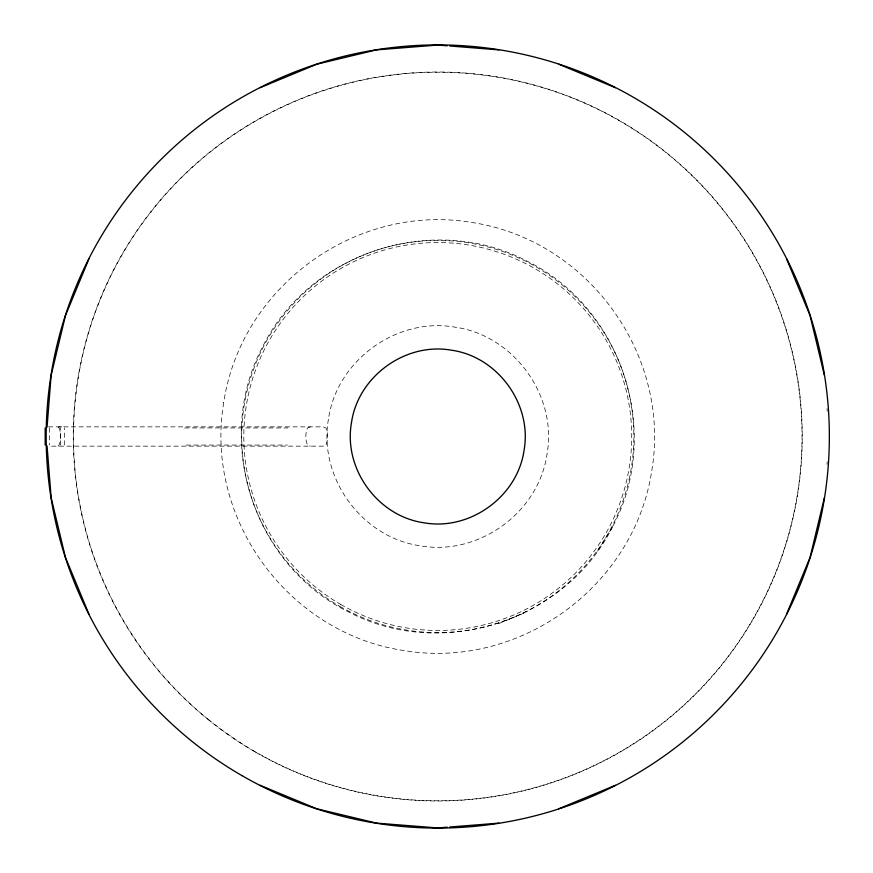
<?xml version="1.0" encoding="UTF-8"?>
<svg xmlns="http://www.w3.org/2000/svg" width="873" height="873" viewBox="0 0 873 873"><rect width="100%" height="100%" fill="white"/><g stroke="black" fill="none" stroke-linecap="round" stroke-linejoin="round"><path stroke-width="0.65" stroke-dasharray="4.37 3.27" d="M827.004 464.458L827.211 461.795M49.532 427.934L49.532 445.066M60.63 445.066L60.63 427.934M64.406 445.066L64.406 427.934M613.097 525.841C662.509 432.419 621.991 307.7 527.096 261.169C433.674 211.746 308.966 252.275 262.435 347.159C213.012 440.581 253.53 565.3 348.425 611.831C441.847 661.243 566.566 620.725 613.097 525.841L596.957 552.162M498.57 623.649L527.096 611.831M58.131 446.147C61.459 442.851 61.459 430.149 58.131 426.853M310.362 426.853L307.471 427.934C305.277 433.063 305.277 439.937 307.471 445.066L310.362 446.147M48.441 426.853L323.043 426.853L325.935 427.934C328.128 433.063 328.128 439.937 325.935 445.066L323.043 446.147L48.441 446.147M58.622 426.952L61.83 426.853M184.661 427.934L287.937 427.934M186.167 445.066L287.381 445.066M827.004 408.542L827.211 411.205M223.706 402.595C204.304 518.267 287.85 633.263 403.861 650.56C519.533 669.962 634.529 586.416 651.815 470.405C671.228 354.733 587.671 239.737 471.671 222.44C355.998 203.038 240.992 286.584 223.706 402.595M328.444 419.182C318.088 477.455 361.837 537.67 420.448 545.821C478.71 556.177 538.925 512.429 547.076 453.818C557.443 395.545 513.695 335.33 455.073 327.179C396.811 316.823 336.596 360.571 328.444 419.182M208.516 719.592A364.27 364.27 0 0 0 797.551 493.485A364.27 364.27 0 0 0 307.22 96.423A364.27 364.27 0 0 0 208.516 719.592M255.516 752.155A364.488 364.488 0 0 0 802.254 436.5A364.488 364.488 0 0 0 255.516 120.845A364.488 364.488 0 0 0 255.516 752.155M340.786 604.476A193.97 193.97 0 0 0 631.725 436.5A193.97 193.97 0 0 0 340.786 268.524A193.97 193.97 0 0 0 340.786 604.476M339.728 606.309A196.076 196.076 0 0 0 633.842 436.5A196.076 196.076 0 0 0 339.728 266.691A196.076 196.076 0 0 0 339.728 606.309"/><path stroke-width="1.31" d="M47.055 427.181L51.038 376.601M45.189 427.934L45.189 445.066M51.147 375.27L65.475 315.535L88.981 258.79M824.385 497.73L810.046 557.465L786.54 614.21M260.056 87.726L316.801 64.22L376.525 49.881L437.766 45.058L447.085 45.789M558.731 808.78L615.476 785.274M447.085 827.211L437.766 827.942L376.525 823.119L316.801 808.78L260.056 785.274M449.748 827.004L498.996 823.119M449.748 45.996L498.996 49.881M558.731 64.22L615.476 87.726M786.54 258.79L810.046 315.535L824.385 375.27M88.991 614.21L65.475 557.465L51.147 497.73M47.055 445.819L51.038 496.399M351.459 422.827C343.275 468.834 377.823 516.369 424.092 522.807C470.1 530.991 517.634 496.442 524.073 450.173C532.246 404.166 497.708 356.631 451.428 350.193C405.432 342.009 357.886 376.558 351.459 422.827M241.974 775.628A391.584 391.584 0 0 0 829.35 436.5A391.584 391.584 0 0 0 241.974 97.372A391.584 391.584 0 0 0 241.974 775.628"/></g></svg>
